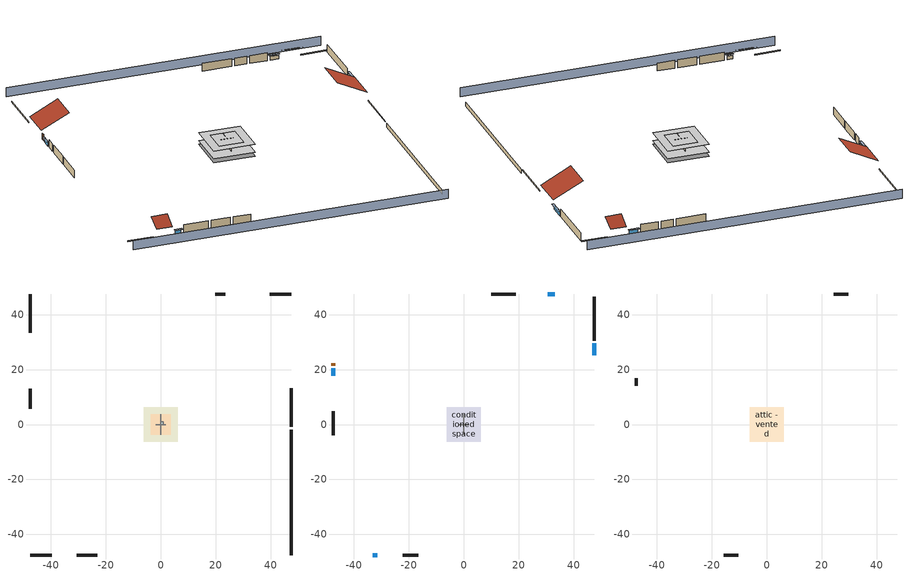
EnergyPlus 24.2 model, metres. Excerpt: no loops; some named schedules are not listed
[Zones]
central ac and furnace airloop ret air zone
 floor adiabatic (AdiabaticConst): 0,0 0,1 1,1 1,0 z0
 wall adiabatic (AdiabaticConst): 0,1 0,0 1,0 1,1 0,1 z0:1
 ceiling adiabatic (AdiabaticConst): 1,0 1,1 0,1 0,0 z1
crawlspace - vented
 floor foundation (Slab2 construction): -6.28,-6.28 -6.28,6.28 6.28,6.28 6.28,-6.28 z-0.91
 wall outside (RimJoist1 construction): 47.55,-0.9 47.55,13.15 z0.3:0.61
 wall outside (RimJoist2 construction): -47.55,-47.55 -39.74,-47.55 z0.3:0.61
 wall outside (RimJoist3 construction): -47.55,47.55 -47.55,33.5 z0.3:0.61
 wall outside (RimJoist4 construction): 47.55,47.55 39.74,47.55 z0.3:0.61
 wall foundation (FoundationWall1 construction): 47.55,-47.55 47.55,-1.83 z-0.91:0.3
garage
 floor foundation (Slab1 construction): -3.66,-3.66 -3.66,3.66 3.66,3.66 3.66,-3.66 z0
 wall outside (Wall1 construction): -30.54,-47.55 -23.22,-47.55 z0.3:2.74
 wall outside (Wall12 construction): 23.48,47.55 19.82,47.55 z0.3:2.74
 wall outside (Wall2 construction): -47.55,13.11 -47.55,5.8 z0.3:2.74
 wall to conditioned space (Wall5 construction Reversed): 0,-3.66 0,3.66 z0.3:2.74
 wall to conditioned space (Wall6 construction Reversed): 1.83,0 -1.83,0 z0.3:2.74
conditioned space
 floor to crawlspace - vented (Floor2 construction): -6.28,-6.28 -6.28,6.28 6.28,6.28 6.28,-6.28 z0.3
 wall outside (AdiabaticWallConstruction 1): -47.55,22.25 -47.55,21.33 z0.3:2.34
 wall outside (AdiabaticWallConstruction): 47.55,25.17 47.55,29.65 / -47.55,20.41 -47.55,17.72 z0.3:1.49; -33.15,-47.55 -31.47,-47.55 z0.3:1.43; 33.15,47.55 30.59,47.55 z0.3:1.46
 wall outside (Wall3 construction): 47.55,30.58 47.55,46.62 z0.3:2.74
 wall outside (Wall4 construction): -22.3,-47.55 -16.61,-47.55 z0.3:2.74
 wall outside (Wall7 construction): -47.55,4.87 -47.55,-3.97 z0.3:2.74
 wall outside (Wall8 construction): 18.89,47.55 9.98,47.55 z0.3:2.74
 window (WindowConstruction): 47.55,25.17 47.55,29.65 z0.3:1.49
 window (WindowConstruction 1): -33.15,-47.55 -31.47,-47.55 z0.3:1.43
 window (WindowConstruction 2): -47.55,20.4 -47.55,17.72 z0.3:1.49
 window (WindowConstruction 3): 33.15,47.55 30.59,47.55 z0.3:1.46
 door (Door): -47.55,22.25 -47.55,21.33 z0.3:2.34
attic - vented
 floor to garage (Floor1 construction): -3.66,-3.66 -3.66,3.66 3.66,3.66 3.66,-3.66 z2.74
 floor to conditioned space (Floor3 construction Reversed): -6.28,-6.28 -6.28,6.28 6.28,6.28 6.28,-6.28 z2.74
 wall outside (Wall10 construction): 29.66,47.55 24.41,47.55 z0.3:2.74
 wall outside (Wall11 construction): -47.55,16.79 -47.55,14.04 z0.3:2.74
 wall outside (Wall9 construction): -15.68,-47.55 -10.42,-47.55 z0.3:2.74
 roof outside (Roof1 construction): 47.55,24.24,2.74 38.46,24.24,7.29 38.46,14.08,7.29 47.55,14.08,2.74
 roof outside (Roof2 construction): -34.08,-47.55,2.74 -34.08,-43.31,4.86 -38.82,-43.31,4.86 -38.82,-47.55,2.74
 roof outside (Roof3 construction): 34.08,47.55,2.74 34.08,43.31,4.86 38.82,43.31,4.86 38.82,47.55,2.74
 roof outside (Roof4 construction): -47.55,23.18,2.74 -39.15,23.18,6.94 -39.15,32.57,6.94 -47.55,32.57,2.74
shading: 47.55,52.12 -47.55,52.12 / -47.55,-52.12 47.55,-52.12 z0:2.74; 47.55,29.96 47.55,24.86 48.16,24.86 48.16,29.96 z1.8; -31.16,-47.55 -33.45,-47.55 -33.45,-48.16 -31.16,-48.16 z1.74; -47.55,17.41 -47.55,20.71 -48.16,20.71 -48.16,17.41 z1.8; 30.29,47.55 33.45,47.55 33.45,48.16 30.29,48.16 z1.77
[Building]
Building 1: Terrain=Suburbs
[Site:Location]
Portland Intl Arpt_OR: Latitude {deg}=45.59; Longitude {deg}=-122.6; Time Zone {hr}=-8; Elevation {m}=33; Keep Site Location Information=Yes
[Site:GroundTemperature:Shallow]
10.2558, 8.96328, 8.85977, 9.47314, 11.9355, 14.3863, 16.5111, 17.8571, 17.9714, 16.8767, 14.8061, 12.4304
[Site:WaterMainsTemperature]
Calculation Method=Schedule; Temperature Schedule=mains temperature schedule
[Material] Roughness=Rough; Thermal Absorptance=0.9
Name | Thickness {m} | Conductivity {W/m-K} | Density {kg/m3} | Specific Heat {J/kg-K} | Solar Absorptance | Visible Absorptance
asphalt or fiberglass shingles | 0.00635 | 0.162714 | 1121.4 | 1465.45 | 0.85 | 0.85
ceiling loosefill ins | 0.254 | 0.0480833 | 16.02 | 1046.75 | 0.7 | 0.7
ceiling stud and cavity | 0.1397 | 1.39189 | 65.682 | 1177.47 | 0.7 | 0.7
ceiling stud and cavity 1 | 0.1397 | 0.104117 | 65.682 | 1177.47 | 0.7 | 0.7
composite shingle siding | 0.00635 | 0.162714 | 1121.4 | 1465.45 | 0.7 | 0.7
concrete 4.0 in. | 0.1016 | 1.803125 | 2242.8 | 837.4 | 0.7 | 0.7
concrete 8.0 in. | 0.2032 | 1.803125 | 2242.8 | 837.4 | 0.7 | 0.7
door material | 0.04445 | 0.0612267 | 512.64 | 1214.23 | 0.7 | 0.7
floor covering | 0.0127 | 0.0433444 | 54.468 | 1339.84 | 0.6 | 0.6
floor rigid ins; wall rigid ins; wall rigid ins 1; wall rigid ins 2 | 0.051816 | 0.029427 | 32.04 | 1214.23 | 0.7 | 0.7
floor stud and cavity | 0.1397 | 0.0972396 | 92.3553 | 1139.71 | 0.7 | 0.7
furniture material conditioned space 1; furniture material garage 1 | 0.1524 | 0.115458 | 640.8 | 1214.23 | 0.6 | 0.6
gypsum board | 0.0127 | 0.160291 | 801 | 837.4 | 0.6 | 0.6
osb sheathing 0.5 in. | 0.0127 | 0.115458 | 512.64 | 1214.23 | 0.6 | 0.6
osb sheathing 0.5 in. 1 | 0.0127 | 0.115458 | 512.64 | 1214.23 | 0.7 | 0.7
osb sheathing 0.75 in. | 0.01905 | 0.115458 | 512.64 | 1214.23 | 0.7 | 0.7
rim joist stud and cavity | 0.0508 | 0.144151 | 50.32683 | 1063.81 | 0.6 | 0.6
roof rigid ins | 0.00281632 | 0.029427 | 32.04 | 1214.23 | 0.7 | 0.7
soil 0.5 in. | 0.0127 | 2.9427 | 1842.3 | 418.7 | 0.7 | 0.7
wall rigid ins 3 | 0.512978 | 0.029427 | 32.04 | 1214.23 | 0.7 | 0.7
wall stud and cavity | 0.1397 | 0.348479 | 139.0536 | 1170.24 | 0.6 | 0.6
wall stud and cavity 1 | 0.1397 | 0.207325 | 139.0536 | 1170.24 | 0.7 | 0.7
wall stud and cavity 2 | 0.1397 | 0.222524 | 139.0536 | 1170.24 | 0.7 | 0.7
wall stud and cavity 3 | 0.0889 | 0.380278 | 52.3479 | 1209.89 | 0.7 | 0.7
wall stud and cavity 4 | 0.0889 | 0.391764 | 83.0341 | 1211.67 | 0.7 | 0.7
wood siding; wood siding 1 | 0.0254 | 0.102417 | 544.68 | 1172.36 | 0.7 | 0.7
[Material:NoMass]
Adiabatic: Roughness=Rough; Thermal Resistance {m2-K/W}=176.1; Thermal Absorptance=0.9; Solar Absorptance=0.7; Visible Absorptance=0.7
[WindowMaterial:SimpleGlazingSystem]
WindowMaterial: U-Factor {W/m2-K}=2.15764; Solar Heat Gain Coefficient=0.44
[Construction]
AdiabaticConst: Adiabatic
AdiabaticWallConstruction: wood siding, wall rigid ins 3, wall stud and cavity 3, gypsum board
AdiabaticWallConstruction 1: wood siding 1, wall rigid ins 3, wall stud and cavity 3, gypsum board
Door: door material
Floor1 construction: ceiling stud and cavity
Floor2 construction: floor stud and cavity, floor rigid ins, osb sheathing 0.75 in., floor covering
Floor3 construction Reversed: gypsum board, ceiling stud and cavity 1, ceiling loosefill ins
FoundationWall1 construction: concrete 8.0 in.
furniture construction conditioned space 1: furniture material conditioned space 1
furniture construction garage 1: furniture material garage 1
PartitionWallConstruction: gypsum board, wall stud and cavity 4, gypsum board
RimJoist1 construction; RimJoist2 construction; RimJoist3 construction; RimJoist4 construction: composite shingle siding, rim joist stud and cavity
Roof1 construction; Roof2 construction; Roof3 construction; Roof4 construction: asphalt or fiberglass shingles, roof rigid ins, osb sheathing 0.5 in.
Slab1 construction: concrete 4.0 in.
Slab2 construction: soil 0.5 in.
Wall1 construction; Wall10 construction; Wall11 construction; Wall12 construction; Wall2 construction; Wall9 construction: composite shingle siding, osb sheathing 0.5 in. 1, wall stud and cavity
Wall3 construction; Wall4 construction: composite shingle siding, wall rigid ins, osb sheathing 0.5 in. 1, wall stud and cavity 1, gypsum board
Wall5 construction Reversed: gypsum board, wall stud and cavity 2, osb sheathing 0.5 in. 1, wall rigid ins 1
Wall6 construction Reversed: gypsum board, wall stud and cavity 2, osb sheathing 0.5 in. 1, wall rigid ins 2
Wall7 construction; Wall8 construction: composite shingle siding, wall rigid ins 2, osb sheathing 0.5 in. 1, wall stud and cavity 1, gypsum board
WindowConstruction; WindowConstruction 1; WindowConstruction 2; WindowConstruction 3: WindowMaterial
[Zone] Multiplier=1
Name | Volume {m3} | Part of Total Floor Area
attic - vented | 228.873 | Yes
central ac and furnace airloop ret air zone | 1 | No
conditioned space | 384.656 | Yes
crawlspace - vented | 192.328 | Yes
garage | 130.484 | Yes
[Space]
Name | Zone | Volume {m3} | Space Type
attic - vented 1 | attic - vented | 228.873
central ac and furnace airloop ret air space | central ac and furnace airloop ret air zone |  | Plenum Space Type
conditioned space 1 | conditioned space | 384.656
crawlspace - vented 1 | crawlspace - vented | 192.328
garage 1 | garage | 130.484
[ZoneInfiltration:EffectiveLeakageArea] Schedule=Always On Discrete
Name | Zone or Space | Effective Air Leakage Area {cm2} | Stack Coefficient | Wind Coefficient
infil attic - vented 1 | attic - vented 1 | 7041.35 | 0.000226005 | 3.83144e-05
infil garage 1 | garage 1 | 190.286 | 0.000129147 | 4.64657e-05
[ZoneMixing] Schedule=Always On Continuous; Design Flow Rate Calculation Method=Flow/Zone; Design Flow Rate {m3/s}=0
Name | Zone or Space | Source Zone or Space
whole house fan mix | attic - vented | conditioned space
central ac and furnace airloop_0 ZoneMixDZToCond mix | conditioned space | crawlspace - vented
central ac and furnace airloop_0 ZoneMixCondToDZ mix | crawlspace - vented | conditioned space
[SpaceList]
Plenum Space Type: central ac and furnace airloop ret air space
[OtherEquipment] Design Level Calculation Method=EquipmentLevel
Name | Fuel Type | Zone or ZoneList or Space or SpaceList | Schedule | Design Level {W} | Fraction Latent | Fraction Radiant | Fraction Lost
central ac and furnace airloop_0 RetCondToRP; central ac and furnace airloop_0 RetSensLkToRP | None | central ac and furnace airloop ret air space | Always On Discrete | 0 | 0 | 0 | 0
central ac and furnace airloop_0 RetLatLkToRP | None | central ac and furnace airloop ret air space | Always On Discrete | 0 | 1 | 0 | 0
central ac and furnace airloop_0 SupCondToLv; central ac and furnace airloop_0 SupSensLkToCond; mech vent house fan sensible load | None | conditioned space 1 | Always On Discrete | 0 | 0 | 0 | 0
central ac and furnace airloop_0 SupLatLkToCond; mech vent house fan latent load | None | conditioned space 1 | Always On Discrete | 0 | 1 | 0 | 0
clothes dryer 1 | NaturalGas | conditioned space 1 | clothes_dryer | 8668.56 | 0.015 | 0.081 | 0.85
cooking range 1 | NaturalGas | conditioned space 1 | cooking_range | 6149.39 | 0.16 | 0.384 | 0.2
general water use latent | None | conditioned space 1 | general water use schedule | 25.6591 | 1 | 0 | 0
general water use sensible | None | conditioned space 1 | general water use schedule | -25.2881 | 0 | 0.6 | 0
central ac and furnace airloop_0 RetCondToDZ; central ac and furnace airloop_0 SupCondToDZ; central ac and furnace airloop_0 SupSensLkToDZ | None | crawlspace - vented 1 | Always On Discrete | 0 | 0 | 0 | 0
central ac and furnace airloop_0 SupLatLkToDZ | None | crawlspace - vented 1 | Always On Discrete | 0 | 1 | 0 | 0
water heater energy adjustment1 | Electricity | garage 1 | Always On Discrete | 0.01 | 0 | 0 | 1
water heater lat | None | garage 1 | Always On Discrete | 0 | 1 | 0 | 0
water heater sens | None | garage 1 | Always On Discrete | 0 | 0 | 0 | 0
[SurfaceProperty:IncidentSolarMultiplier] Incident Solar Multiplier=1; Incident Solar Multiplier Schedule=trans schedule winter=0.85 summer=0.7
Window1; Window2; Window3; Window4
[InternalMass]
Name | Construction | Zone or ZoneList | Space or SpaceList | Surface Area {m2}
furniture mass conditioned space 1 | furniture construction conditioned space 1 | conditioned space | conditioned space 1 | 63.09974
partition wall mass | PartitionWallConstruction | conditioned space | conditioned space 1 | 157.749
furniture mass garage 1 | furniture construction garage 1 | garage | garage 1 | 5.35122
[Lights] Design Level Calculation Method=LightingLevel; Return Air Fraction=0; Fraction Radiant=0.6; Fraction Visible=0.2; Fraction Replaceable=1
Name | Zone or ZoneList or Space or SpaceList | Schedule | Lighting Level {W}
interior lighting | conditioned space 1 | lighting_interior | 255.04
garage lighting | garage 1 | lighting_garage | 8.94116
[People]
occupants: Zone or ZoneList or Space or SpaceList=conditioned space 1; Number of People Schedule=occupants; Number of People Calculation Method=People; Number of People=1; Fraction Radiant=0.314171; Sensible Heat Fraction=0.56303; Activity Level Schedule=occupants activity schedule; Carbon Dioxide Generation Rate {m3/s-W}=0; Enable ASHRAE 55 Comfort Warnings=No; Mean Radiant Temperature Calculation Type=EnclosureAveraged
[ElectricEquipment] Zone or ZoneList or Space or SpaceList=conditioned space 1; Design Level Calculation Method=EquipmentLevel
Name | Schedule | Design Level {W} | Fraction Latent | Fraction Radiant | Fraction Lost
clothes dryer | clothes_dryer | 652.499 | 0.015 | 0.081 | 0.85
clothes washer | clothes_washer | 347.235 | 0.03 | 0.162 | 0.7
cooking range | cooking_range | 209.826 | 0.16 | 0.384 | 0.2
dishwasher | dishwasher | 1000.31 | 0.3 | 0.18 | 0.4
fridge | fridge schedule | 49.4292 | 0 | 0.6 | 0
mech vent bath fan 0 | mech vent bath fan 0 schedule | 15 | 0 | 0 | 1
mech vent house fan | mech vent house fan schedule | 0 | 0 | 0 | 1
mech vent house fan cfis | mech vent house fan cfis schedule | 0 | 0 | 0 | 0
mech vent range fan 0 | mech vent range fan 0 schedule | 30 | 0 | 0 | 1
misc plug loads | plug_loads_other | 281.485 | 0.021 | 0.558 | 0.049
misc tv | plug_loads_tv | 354.17 | 0 | 0.6 | 0
whole house fan | Always On Discrete | 0 | 0 | 0 | 1
[ZoneInfiltration:DesignFlowRate] Schedule=Always On Discrete
Name | Zone or ZoneList or Space or SpaceList | Design Flow Rate Calculation Method | Design Flow Rate {m3/s} | Air Changes per Hour {1/hr} | Constant Term Coefficient | Temperature Term Coefficient | Velocity Term Coefficient | Velocity Squared Term Coefficient
infil flow; natural vent flow; whole house fan flow | conditioned space 1 | Flow/Zone | 0
crawlspace_vented 1 duct leakage imbalance infil flow | crawlspace - vented 1 | Flow/Zone | 0
infil crawlspace - vented 1 | crawlspace - vented 1 | AirChanges/Hour |  | 2.6013 | 1 | 0 | 0 | 0
[SurfaceProperty:ExposedFoundationPerimeter] Exposed Perimeter Calculation Method=TotalExposedPerimeter
Name | Total Exposed Perimeter {m}
Slab2 | 45.72
Slab1 | 18.288
[AvailabilityManager:Scheduled]
central ac and furnace airloop Availability Manager: Schedule=Always On Discrete
[AirLoopHVAC:ReturnPlenum]
Air Loop HVAC Return Plenum 1: Zone=central ac and furnace airloop ret air zone
[WaterUse:Equipment]
dishwasher: Peak Flow Rate {m3/s}=1.32023e-05; Flow Rate Fraction Schedule=hot_water_dishwasher
[Foundation:Kiva] Wall Depth Below Slab {m}=0.2032
Name | Initial Indoor Air Temperature {C} | Wall Height Above Grade {m}
Foundation Kiva 1 | 13.4258 | 0.1016
Foundation Kiva 2 | 8.41658 | 0.3048
[Foundation:Kiva:Settings]
Soil Conductivity {W/m-K}=2.9427; Soil Density {kg/m3}=1842.3; Soil Specific Heat {J/kg-K}=418.7; Ground Solar Absorptivity=0.9; Ground Thermal Absorptivity=0.9; Ground Surface Roughness {m}=0.03; Far-Field Width {m}=40; Deep-Ground Boundary Condition=ZeroFlux; Deep-Ground Depth {m}=40; Minimum Cell Dimension {m}=0.2; Maximum Cell Growth Coefficient=3; Simulation Timestep=Timestep
[Exterior:Lights]
exterior lighting: Schedule=exterior lighting schedule; Design Level {W}=7.09205
[EnergyManagementSystem:GlobalVariable]
central_ac_and_furnace_airloop_0_DuctImbalLkExhFanEquivCond
central_ac_and_furnace_airloop_0_DuctImbalLkExhFanEquivDZ
central_ac_and_furnace_airloop_0_DuctImbalLkSupFanEquivCond
central_ac_and_furnace_airloop_0_DuctImbalLkSupFanEquivDZ
central_ac_and_furnace_airloop_0_DZ_T
central_ac_and_furnace_airloop_0_DZ_W
central_ac_and_furnace_airloop_0_RetCondToDZ
central_ac_and_furnace_airloop_0_RetCondToRP
central_ac_and_furnace_airloop_0_RetLatLkToRP
central_ac_and_furnace_airloop_0_RetSensLkToRP
central_ac_and_furnace_airloop_0_SupCondToDZ
central_ac_and_furnace_airloop_0_SupCondToLv
central_ac_and_furnace_airloop_0_SupLatLkToCond
central_ac_and_furnace_airloop_0_SupLatLkToDZ
central_ac_and_furnace_airloop_0_SupSensLkToCond
central_ac_and_furnace_airloop_0_SupSensLkToDZ
central_ac_and_furnace_airloop_0_ZoneMixCondToDZ
central_ac_and_furnace_airloop_0_ZoneMixDZToCond
central_ac_and_furnace_airloop_AH_MFR
central_ac_and_furnace_airloop_AH_Tout
central_ac_and_furnace_airloop_AH_VFR
central_ac_and_furnace_airloop_AH_Wout
central_ac_and_furnace_airloop_Fan_RTF
central_ac_and_furnace_airloop_RA_T
central_ac_and_furnace_airloop_Ra_W
infil_program_Qfan
infil_program_Qinf
natural_vent_program_Qnv
natural_vent_program_Qwhf
[EnergyManagementSystem:Sensor]
Name | Output:Variable or Output:Meter Index Key | Output:Variable or Output:Meter
airflow_gain | infil flow | Infiltration Sensible Heat Gain Energy
airflow_gain_1 | natural vent flow | Infiltration Sensible Heat Gain Energy
airflow_gain_2 | whole house fan flow | Infiltration Sensible Heat Gain Energy
airflow_loss | infil flow | Infiltration Sensible Heat Loss Energy
airflow_loss_1 | natural vent flow | Infiltration Sensible Heat Loss Energy
airflow_loss_2 | whole house fan flow | Infiltration Sensible Heat Loss Energy
central_ac_and_furnace_airloop_0_DZ_T_s | crawlspace - vented | Zone Air Temperature
central_ac_and_furnace_airloop_0_DZ_W_s | crawlspace - vented | Zone Mean Air Humidity Ratio
central_ac_and_furnace_airloop_AH_MFR_s | Node 9 | System Node Mass Flow Rate
central_ac_and_furnace_airloop_AH_Tout_s | Node 9 | System Node Temperature
central_ac_and_furnace_airloop_AH_VFR_s | Node 9 | System Node Current Density Volume Flow Rate
central_ac_and_furnace_airloop_AH_Wout_s | Node 9 | System Node Humidity Ratio
central_ac_and_furnace_airloop_RA_T_s | Node 12 | System Node Temperature
central_ac_and_furnace_airloop_Ra_W_s | Node 12 | System Node Humidity Ratio
clg_load_cond |  | Cooling:EnergyTransfer:Zone:CONDITIONED SPACE
clg_load_duct |  | Cooling:EnergyTransfer:Zone:CENTRAL AC AND FURNACE AIRLOOP RET AIR ZONE
clg_sp_s; clg_sp_s_1 | cooling setpoint | Schedule Value
clothes_dryer_exhaust_0_sch_s | clothes_dryer | Schedule Value
cool_season | cooling season schedule | Schedule Value
ducts_conv | central ac and furnace airloop_0 RetCondToRP | Other Equipment Convective Heating Energy
ducts_conv_1 | central ac and furnace airloop_0 RetLatLkToRP | Other Equipment Convective Heating Energy
ducts_conv_2 | central ac and furnace airloop_0 RetSensLkToRP | Other Equipment Convective Heating Energy
ducts_conv_3 | central ac and furnace airloop_0 SupCondToLv | Other Equipment Convective Heating Energy
ducts_conv_4 | central ac and furnace airloop_0 SupLatLkToCond | Other Equipment Convective Heating Energy
ducts_conv_5 | central ac and furnace airloop_0 SupSensLkToCond | Other Equipment Convective Heating Energy
ducts_rad | central ac and furnace airloop_0 RetCondToRP | Other Equipment Radiant Heating Energy
ducts_rad_1 | central ac and furnace airloop_0 RetLatLkToRP | Other Equipment Radiant Heating Energy
ducts_rad_2 | central ac and furnace airloop_0 RetSensLkToRP | Other Equipment Radiant Heating Energy
ducts_rad_3 | central ac and furnace airloop_0 SupCondToLv | Other Equipment Radiant Heating Energy
ducts_rad_4 | central ac and furnace airloop_0 SupLatLkToCond | Other Equipment Radiant Heating Energy
ducts_rad_5 | central ac and furnace airloop_0 SupSensLkToCond | Other Equipment Radiant Heating Energy
htg_load_cond |  | Heating:EnergyTransfer:Zone:CONDITIONED SPACE
htg_load_duct |  | Heating:EnergyTransfer:Zone:CENTRAL AC AND FURNACE AIRLOOP RET AIR ZONE
htg_sp_s; htg_sp_s_1 | heating setpoint | Schedule Value
ig_ee_conv | clothes dryer | Electric Equipment Convective Heating Energy
ig_ee_conv_2 | cooking range | Electric Equipment Convective Heating Energy
ig_ee_conv_3 | dishwasher | Electric Equipment Convective Heating Energy
ig_ee_conv_4 | fridge | Electric Equipment Convective Heating Energy
ig_ee_conv_5 | misc plug loads | Electric Equipment Convective Heating Energy
ig_ee_conv_6 | misc tv | Electric Equipment Convective Heating Energy
ig_ee_conv_7 | whole house fan | Electric Equipment Convective Heating Energy
ig_ee_rad | clothes dryer | Electric Equipment Radiant Heating Energy
ig_ee_rad_2 | cooking range | Electric Equipment Radiant Heating Energy
ig_ee_rad_3 | dishwasher | Electric Equipment Radiant Heating Energy
ig_ee_rad_4 | fridge | Electric Equipment Radiant Heating Energy
ig_ee_rad_5 | misc plug loads | Electric Equipment Radiant Heating Energy
ig_ee_rad_6 | misc tv | Electric Equipment Radiant Heating Energy
ig_ee_rad_7 | whole house fan | Electric Equipment Radiant Heating Energy
ig_lgt_conv | interior lighting | Lights Convective Heating Energy
ig_lgt_rad | interior lighting | Lights Radiant Heating Energy
ig_lgt_vis | interior lighting | Lights Visible Radiation Heating Energy
ig_oe_conv | clothes dryer 1 | Other Equipment Convective Heating Energy
ig_oe_conv_1 | cooking range 1 | Other Equipment Convective Heating Energy
ig_oe_conv_2 | general water use latent | Other Equipment Convective Heating Energy
ig_oe_conv_3 | general water use sensible | Other Equipment Convective Heating Energy
ig_oe_rad | clothes dryer 1 | Other Equipment Radiant Heating Energy
ig_oe_rad_1 | cooking range 1 | Other Equipment Radiant Heating Energy
ig_oe_rad_2 | general water use latent | Other Equipment Radiant Heating Energy
ig_oe_rad_3 | general water use sensible | Other Equipment Radiant Heating Energy
ig_ppl_conv | occupants | People Convective Heating Energy
ig_ppl_rad | occupants | People Radiant Heating Energy
im_conv | furniture mass conditioned space 1 | Surface Inside Face Convection Heat Gain Energy
im_conv_1 | partition wall mass | Surface Inside Face Convection Heat Gain Energy
im_ig | furniture mass conditioned space 1 | Surface Inside Face Internal Gains Radiation Heat Gain Energy
im_ig_1 | partition wall mass | Surface Inside Face Internal Gains Radiation Heat Gain Energy
im_lgt | furniture mass conditioned space 1 | Surface Inside Face Lights Radiation Heat Gain Energy
im_lgt_1 | partition wall mass | Surface Inside Face Lights Radiation Heat Gain Energy
im_sol | furniture mass conditioned space 1 | Surface Inside Face Solar Radiation Heat Gain Energy
im_sol_1 | partition wall mass | Surface Inside Face Solar Radiation Heat Gain Energy
im_surf | furniture mass conditioned space 1 | Surface Inside Face Net Surface Thermal Radiation Heat Gain Energy
im_surf_1 | partition wall mass | Surface Inside Face Net Surface Thermal Radiation Heat Gain Energy
mech_vent_bath_fan_0_sch_s | mech vent bath fan 0 schedule | Schedule Value
mech_vent_range_fan_0_sch_s | mech vent range fan 0 schedule | Schedule Value
mv_conv | mech vent bath fan 0 | Electric Equipment Convective Heating Energy
mv_conv_1 | mech vent house fan | Electric Equipment Convective Heating Energy
mv_conv_2 | mech vent house fan cfis | Electric Equipment Convective Heating Energy
mv_conv_3 | mech vent range fan 0 | Electric Equipment Convective Heating Energy
mv_conv_4 | mech vent house fan latent load | Other Equipment Convective Heating Energy
mv_conv_5 | mech vent house fan sensible load | Other Equipment Convective Heating Energy
mv_rad | mech vent bath fan 0 | Electric Equipment Radiant Heating Energy
mv_rad_1 | mech vent house fan | Electric Equipment Radiant Heating Energy
mv_rad_2 | mech vent house fan cfis | Electric Equipment Radiant Heating Energy
mv_rad_3 | mech vent range fan 0 | Electric Equipment Radiant Heating Energy
mv_rad_4 | mech vent house fan latent load | Other Equipment Radiant Heating Energy
mv_rad_5 | mech vent house fan sensible load | Other Equipment Radiant Heating Energy
natural_vent_s | natural vent schedule | Schedule Value
out_pb_s |  | Site Outdoor Air Barometric Pressure
out_wt_s |  | Site Outdoor Air Humidity Ratio
site_vw_s |  | Site Wind Speed
ss_back_out | Window1 | Surface Window Shortwave from Zone Back Out Window Heat Transfer Rate
ss_back_out_1 | Window2 | Surface Window Shortwave from Zone Back Out Window Heat Transfer Rate
ss_back_out_2 | Window3 | Surface Window Shortwave from Zone Back Out Window Heat Transfer Rate
ss_back_out_3 | Window4 | Surface Window Shortwave from Zone Back Out Window Heat Transfer Rate
ss_conv | Door1 | Surface Inside Face Convection Heat Gain Energy
ss_conv_1 | Window1 | Surface Inside Face Convection Heat Gain Energy
ss_conv_2 | Window2 | Surface Inside Face Convection Heat Gain Energy
ss_conv_3 | Window3 | Surface Inside Face Convection Heat Gain Energy
